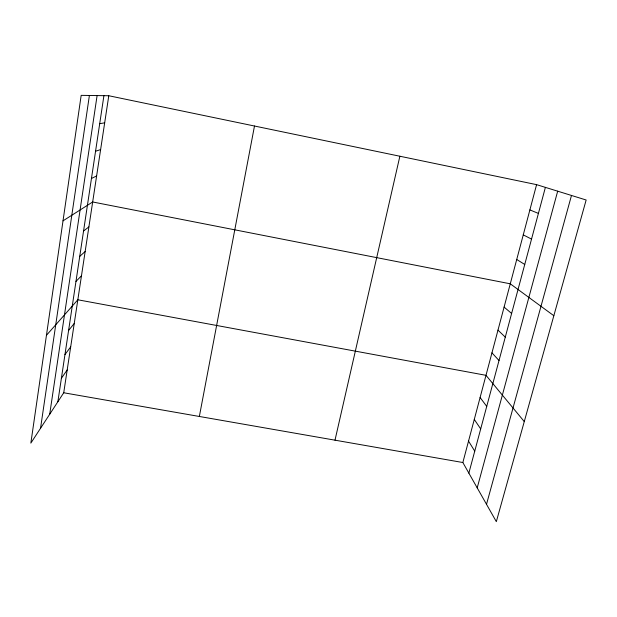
<?xml version="1.0" encoding="UTF-8"?>
<svg xmlns="http://www.w3.org/2000/svg" width="617" height="617" viewBox="0 0 617 617"><rect width="100%" height="100%" fill="white"/><g stroke="black" fill="none" stroke-linecap="round" stroke-linejoin="round"><path stroke-width="0.93" d="M40.545 428.267L89.396 95.473M49.699 414.254L97.1 95.581M57.867 401.744L103.918 95.681M108.785 95.743L81.174 95.357L30.85 443.106L63.728 392.767L108.785 95.743L536.589 184.645L586.15 200.001L496.33 521.643L462.85 462.519L536.589 184.645M199.353 416.467L254.489 126.022M335 440.168L399.87 156.232M468.858 473.123L545.389 187.367M477.203 487.854L557.683 191.177M486.512 504.305L571.489 195.45M61.399 378.29L67.191 369.953M64.97 354.536L70.693 346.854M68.595 330.473L74.241 323.47M46.452 335.278L77.835 299.785L485.995 375.321L524.273 421.581M75.976 281.398L81.475 275.799M79.74 256.371L85.161 251.512M83.557 231.013L88.894 226.902M63.019 220.84L92.673 201.975L510.274 283.805L553.835 315.711M91.463 178.475L96.622 175.953M95.558 151.265L100.617 149.584M99.707 123.67L104.674 122.845M63.728 392.767L462.85 462.519M529.887 209.919L538.417 213.413M523.262 234.869L531.53 239.111M516.73 259.495L524.743 264.469M504.097 307.104L511.616 313.467M497.988 330.126L505.277 337.137M491.95 352.862L499.022 360.513M480.103 397.51L486.728 406.387M474.288 419.437L480.697 428.908M468.534 441.109L474.743 451.15"/></g></svg>
